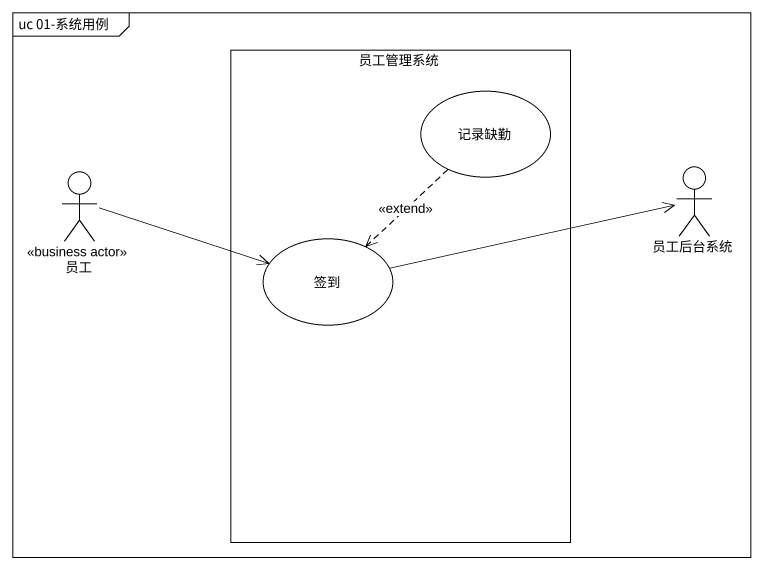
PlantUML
@startuml
mainframe uc 01-系统用例
rectangle 员工管理系统 {
  usecase 记录缺勤
  usecase 签到
}
actor 员工 <<business actor>>
actor 员工后台系统
记录缺勤 ..> 签到 : <<extend>>
员工 -right-> 签到
签到 -right-> 员工后台系统
@enduml
